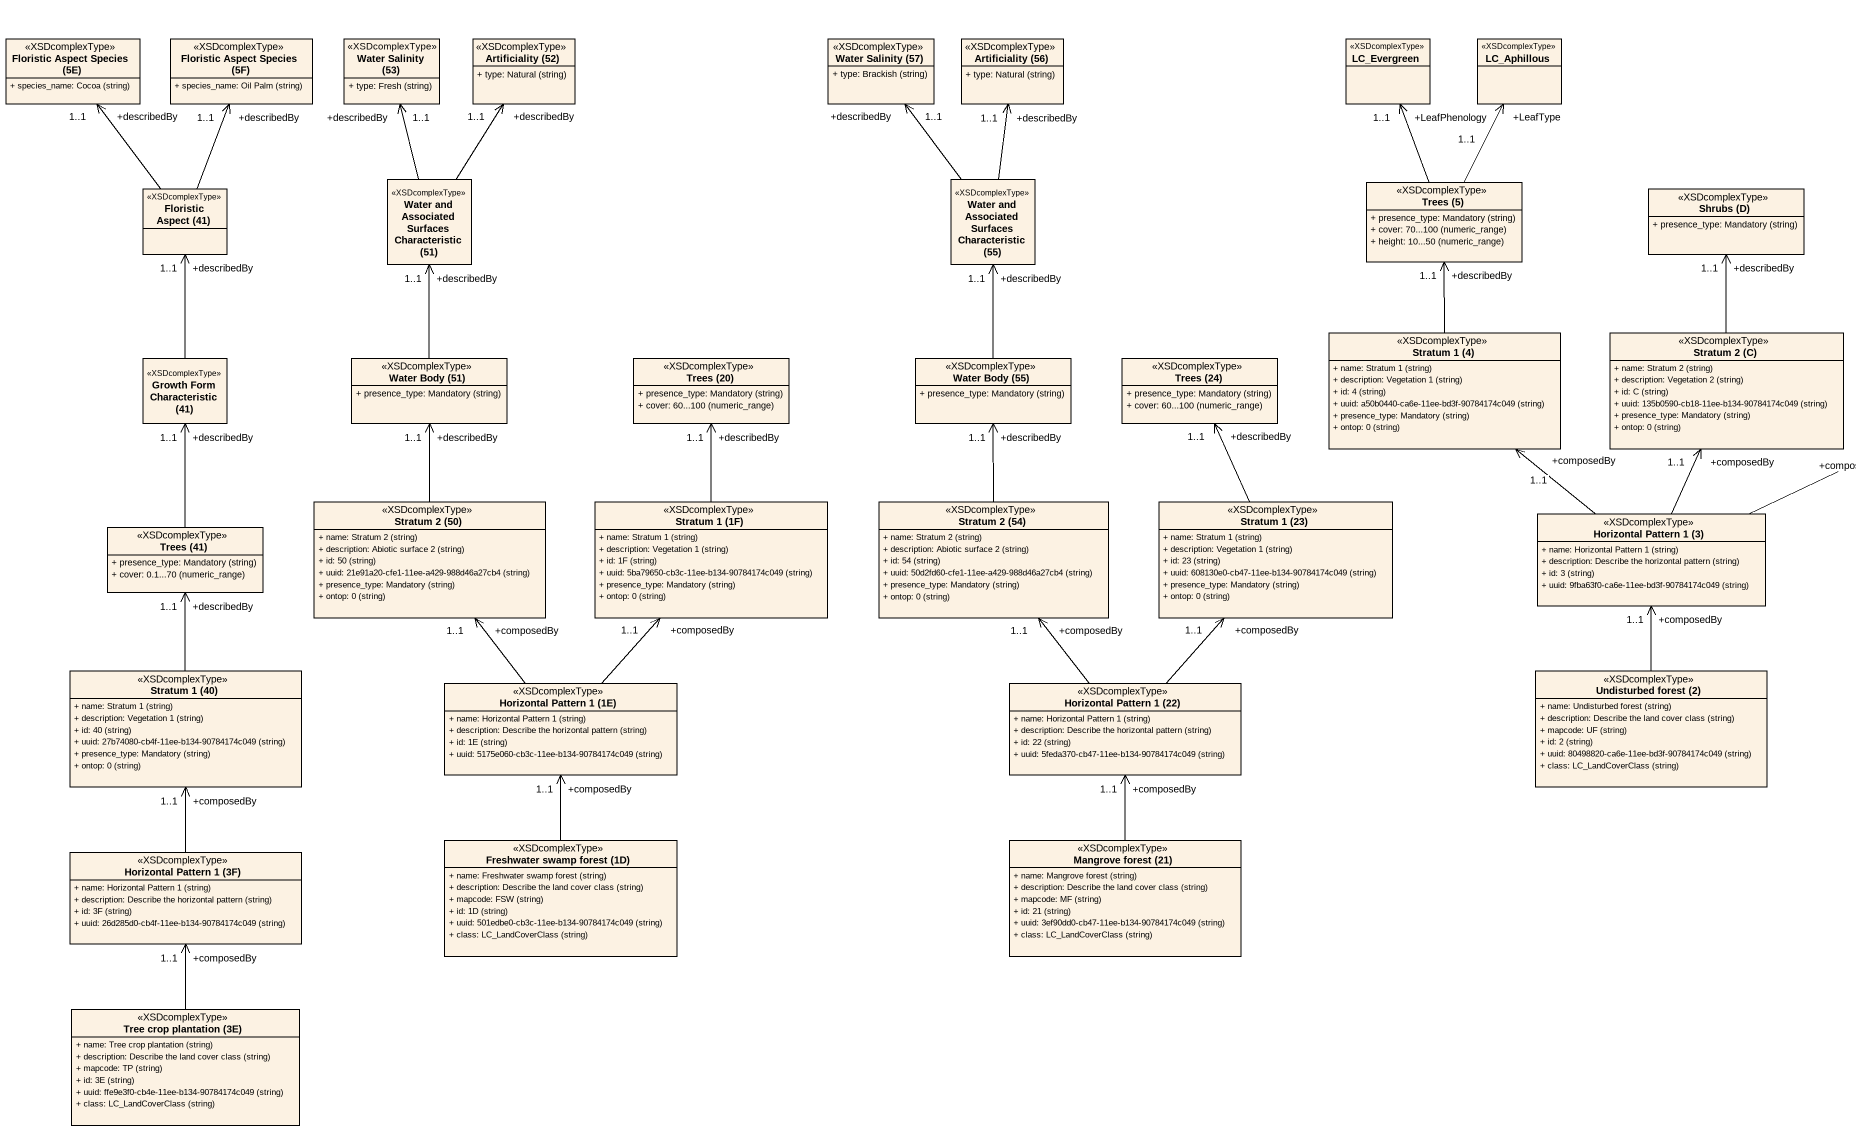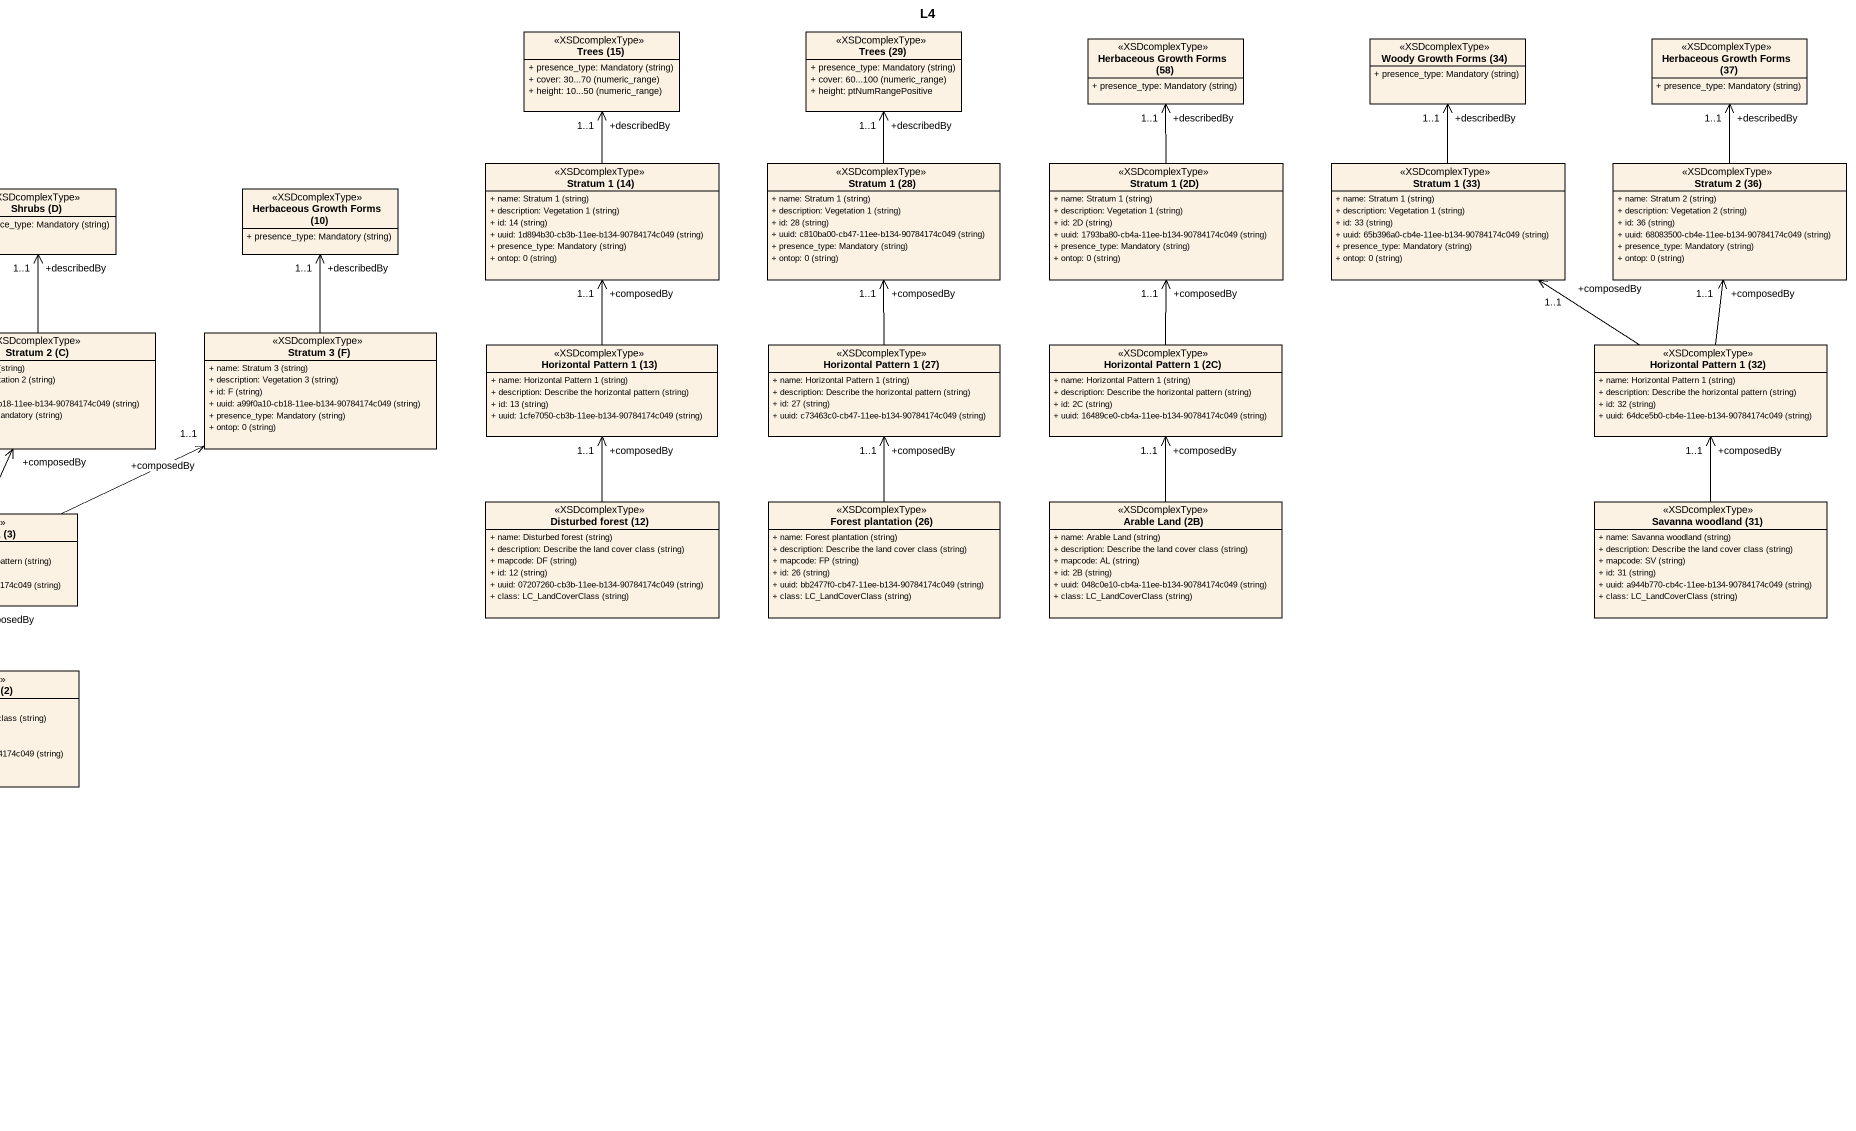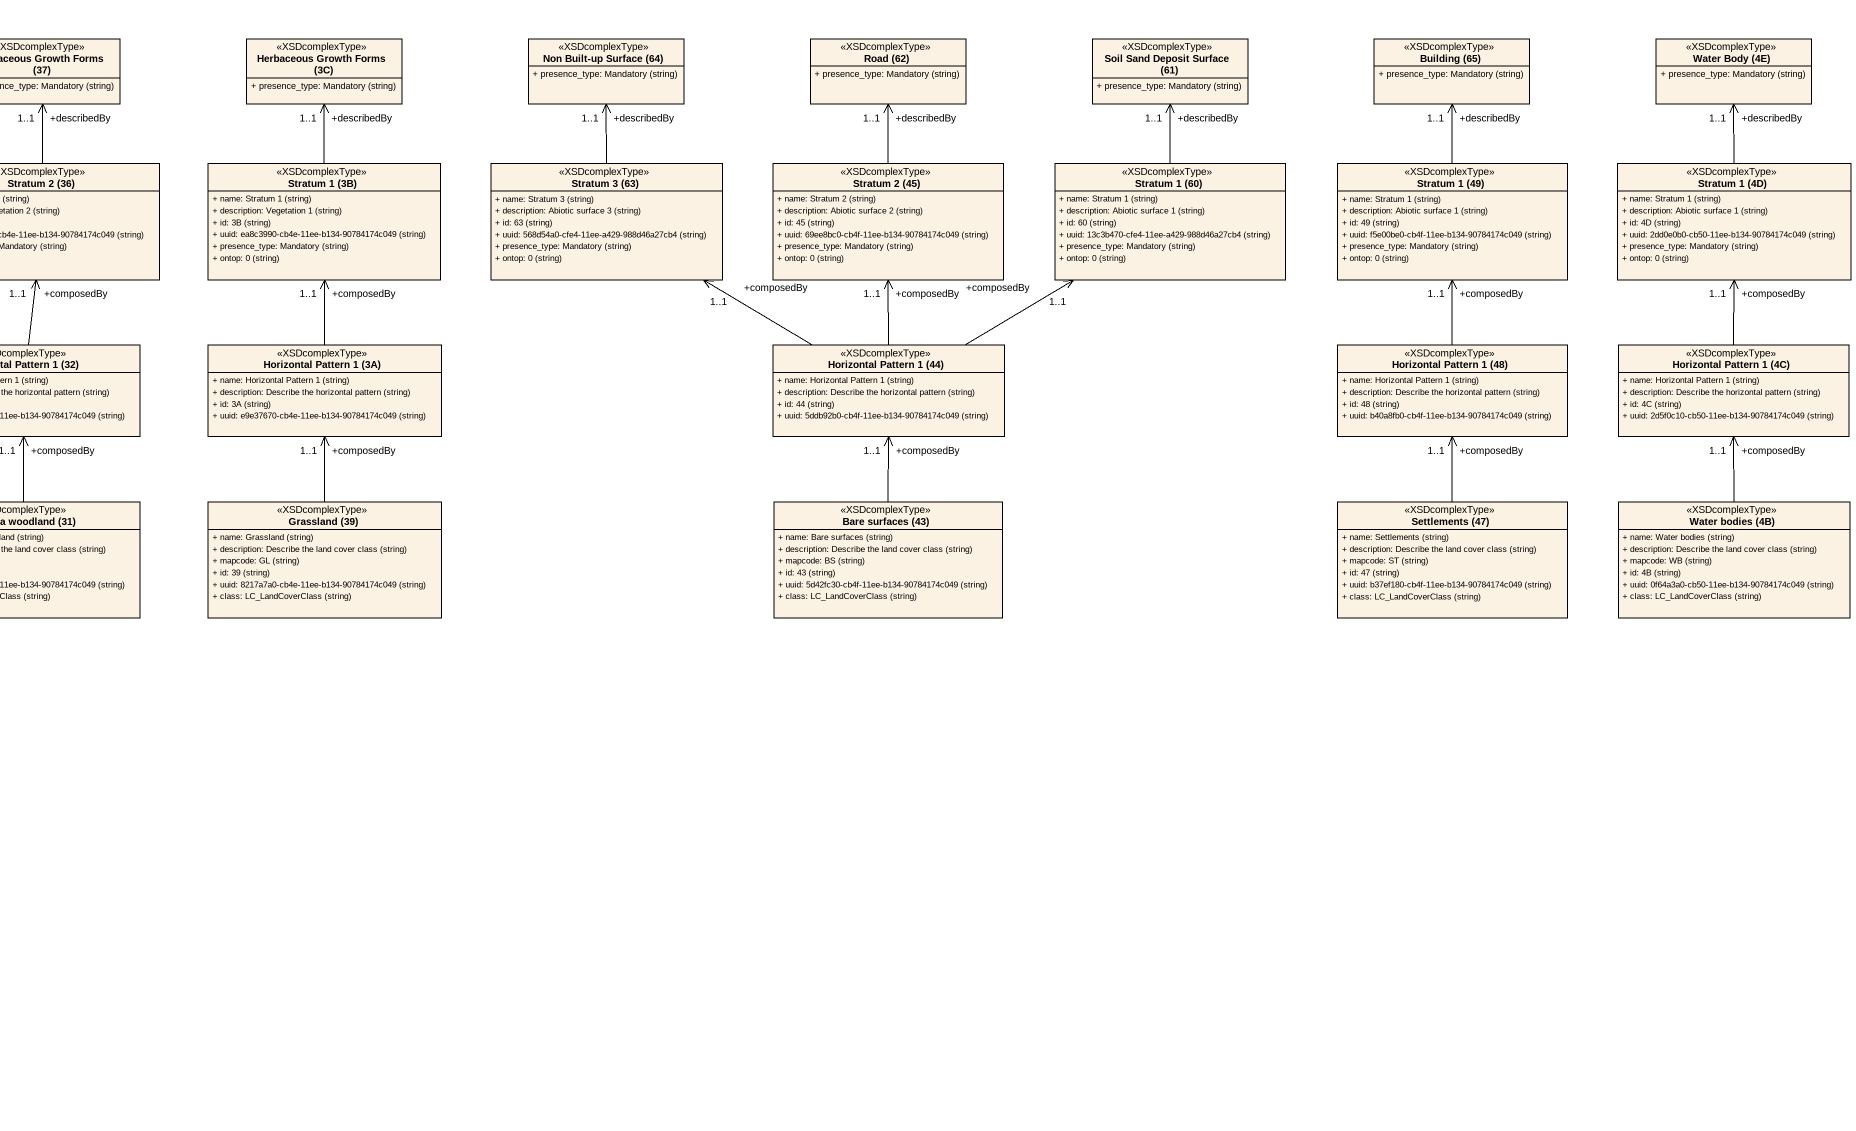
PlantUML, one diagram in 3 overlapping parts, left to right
@startuml
title L4
hide circle
hide empty members
skinparam classAttributeIconSize 0
class "Floristic Aspect Species (5E)" as Floristic_Aspect_Species_5E <<XSDcomplexType>> {
  {field} + species_name: Cocoa (string)
}
class "Floristic Aspect Species (5F)" as Floristic_Aspect_Species_5F <<XSDcomplexType>> {
  {field} + species_name: Oil Palm (string)
}
class "Water Salinity (53)" as Water_Salinity_53 <<XSDcomplexType>> {
  {field} + type: Fresh (string)
}
class "Artificiality (52)" as Artificiality_52 <<XSDcomplexType>> {
  {field} + type: Natural (string)
}
class "Water Salinity (57)" as Water_Salinity_57 <<XSDcomplexType>> {
  {field} + type: Brackish (string)
}
class "Artificiality (56)" as Artificiality_56 <<XSDcomplexType>> {
  {field} + type: Natural (string)
}
class LC_Evergreen <<XSDcomplexType>>
class LC_Aphillous <<XSDcomplexType>>
class "Trees (15)" as Trees_15 <<XSDcomplexType>> {
  {field} + presence_type: Mandatory (string)
  {field} + cover: 30...70 (numeric_range)
  {field} + height: 10...50 (numeric_range)
}
class "Trees (29)" as Trees_29 <<XSDcomplexType>> {
  {field} + presence_type: Mandatory (string)
  {field} + cover: 60...100 (numeric_range)
  + height: ptNumRangePositive
}
class "Herbaceous Growth Forms (58)" as Herbaceous_Growth_Forms_58 <<XSDcomplexType>> {
  {field} + presence_type: Mandatory (string)
}
class "Woody Growth Forms (34)" as Woody_Growth_Forms_34 <<XSDcomplexType>> {
  {field} + presence_type: Mandatory (string)
}
class "Herbaceous Growth Forms (37)" as Herbaceous_Growth_Forms_37 <<XSDcomplexType>> {
  {field} + presence_type: Mandatory (string)
}
class "Herbaceous Growth Forms (3C)" as Herbaceous_Growth_Forms_3C <<XSDcomplexType>> {
  {field} + presence_type: Mandatory (string)
}
class "Non Built-up Surface (64)" as Non_Built_up_Surface_64 <<XSDcomplexType>> {
  {field} + presence_type: Mandatory (string)
}
class "Road (62)" as Road_62 <<XSDcomplexType>> {
  {field} + presence_type: Mandatory (string)
}
class "Soil Sand Deposit Surface (61)" as Soil_Sand_Deposit_Surface_61 <<XSDcomplexType>> {
  {field} + presence_type: Mandatory (string)
}
class "Building (65)" as Building_65 <<XSDcomplexType>> {
  {field} + presence_type: Mandatory (string)
}
class "Water Body (4E)" as Water_Body_4E <<XSDcomplexType>> {
  {field} + presence_type: Mandatory (string)
}
class "Water and Associated Surfaces Characteristic (51)" as Water_and_Associated <<XSDcomplexType>>
class "Water and Associated Surfaces Characteristic (55)" as Water_and_Associated_2 <<XSDcomplexType>>
class "Trees (5)" as Trees_5 <<XSDcomplexType>> {
  {field} + presence_type: Mandatory (string)
  {field} + cover: 70...100 (numeric_range)
  {field} + height: 10...50 (numeric_range)
}
class "Stratum 1 (14)" as Stratum_1_14 <<XSDcomplexType>> {
  {field} + name: Stratum 1 (string)
  {field} + description: Vegetation 1 (string)
  {field} + id: 14 (string)
  {field} + uuid: 1d894b30-cb3b-11ee-b134-90784174c049 (string)
  {field} + presence_type: Mandatory (string)
  {field} + ontop: 0 (string)
}
class "Stratum 1 (28)" as Stratum_1_28 <<XSDcomplexType>> {
  {field} + name: Stratum 1 (string)
  {field} + description: Vegetation 1 (string)
  {field} + id: 28 (string)
  {field} + uuid: c810ba00-cb47-11ee-b134-90784174c049 (string)
  {field} + presence_type: Mandatory (string)
  {field} + ontop: 0 (string)
}
class "Stratum 1 (2D)" as Stratum_1_2D <<XSDcomplexType>> {
  {field} + name: Stratum 1 (string)
  {field} + description: Vegetation 1 (string)
  {field} + id: 2D (string)
  {field} + uuid: 1793ba80-cb4a-11ee-b134-90784174c049 (string)
  {field} + presence_type: Mandatory (string)
  {field} + ontop: 0 (string)
}
class "Stratum 1 (33)" as Stratum_1_33 <<XSDcomplexType>> {
  {field} + name: Stratum 1 (string)
  {field} + description: Vegetation 1 (string)
  {field} + id: 33 (string)
  {field} + uuid: 65b396a0-cb4e-11ee-b134-90784174c049 (string)
  {field} + presence_type: Mandatory (string)
  {field} + ontop: 0 (string)
}
class "Stratum 2 (36)" as Stratum_2_36 <<XSDcomplexType>> {
  {field} + name: Stratum 2 (string)
  {field} + description: Vegetation 2 (string)
  {field} + id: 36 (string)
  {field} + uuid: 68083500-cb4e-11ee-b134-90784174c049 (string)
  {field} + presence_type: Mandatory (string)
  {field} + ontop: 0 (string)
}
class "Stratum 1 (3B)" as Stratum_1_3B <<XSDcomplexType>> {
  {field} + name: Stratum 1 (string)
  {field} + description: Vegetation 1 (string)
  {field} + id: 3B (string)
  {field} + uuid: ea8c3990-cb4e-11ee-b134-90784174c049 (string)
  {field} + presence_type: Mandatory (string)
  {field} + ontop: 0 (string)
}
class "Stratum 3 (63)" as Stratum_3_63 <<XSDcomplexType>> {
  {field} + name: Stratum 3 (string)
  {field} + description: Abiotic surface 3 (string)
  {field} + id: 63 (string)
  {field} + uuid: 568d54a0-cfe4-11ee-a429-988d46a27cb4 (string)
  {field} + presence_type: Mandatory (string)
  {field} + ontop: 0 (string)
}
class "Stratum 2 (45)" as Stratum_2_45 <<XSDcomplexType>> {
  {field} + name: Stratum 2 (string)
  {field} + description: Abiotic surface 2 (string)
  {field} + id: 45 (string)
  {field} + uuid: 69ee8bc0-cb4f-11ee-b134-90784174c049 (string)
  {field} + presence_type: Mandatory (string)
  {field} + ontop: 0 (string)
}
class "Stratum 1 (60)" as Stratum_1_60 <<XSDcomplexType>> {
  {field} + name: Stratum 1 (string)
  {field} + description: Abiotic surface 1 (string)
  {field} + id: 60 (string)
  {field} + uuid: 13c3b470-cfe4-11ee-a429-988d46a27cb4 (string)
  {field} + presence_type: Mandatory (string)
  {field} + ontop: 0 (string)
}
class "Stratum 1 (49)" as Stratum_1_49 <<XSDcomplexType>> {
  {field} + name: Stratum 1 (string)
  {field} + description: Abiotic surface 1 (string)
  {field} + id: 49 (string)
  {field} + uuid: f5e00be0-cb4f-11ee-b134-90784174c049 (string)
  {field} + presence_type: Mandatory (string)
  {field} + ontop: 0 (string)
}
class "Stratum 1 (4D)" as Stratum_1_4D <<XSDcomplexType>> {
  {field} + name: Stratum 1 (string)
  {field} + description: Abiotic surface 1 (string)
  {field} + id: 4D (string)
  {field} + uuid: 2dd0e0b0-cb50-11ee-b134-90784174c049 (string)
  {field} + presence_type: Mandatory (string)
  {field} + ontop: 0 (string)
}
class "Floristic Aspect (41)" as Floristic_Aspect_41 <<XSDcomplexType>>
class "Shrubs (D)" as Shrubs_D <<XSDcomplexType>> {
  {field} + presence_type: Mandatory (string)
}
class "Herbaceous Growth Forms (10)" as Herbaceous_Growth_Forms_10 <<XSDcomplexType>> {
  {field} + presence_type: Mandatory (string)
}
class "Stratum 1 (4)" as Stratum_1_4 <<XSDcomplexType>> {
  {field} + name: Stratum 1 (string)
  {field} + description: Vegetation 1 (string)
  {field} + id: 4 (string)
  {field} + uuid: a50b0440-ca6e-11ee-bd3f-90784174c049 (string)
  {field} + presence_type: Mandatory (string)
  {field} + ontop: 0 (string)
}
class "Stratum 2 (C)" as Stratum_2_C <<XSDcomplexType>> {
  {field} + name: Stratum 2 (string)
  {field} + description: Vegetation 2 (string)
  {field} + id: C (string)
  {field} + uuid: 135b0590-cb18-11ee-b134-90784174c049 (string)
  {field} + presence_type: Mandatory (string)
  {field} + ontop: 0 (string)
}
class "Stratum 3 (F)" as Stratum_3_F <<XSDcomplexType>> {
  {field} + name: Stratum 3 (string)
  {field} + description: Vegetation 3 (string)
  {field} + id: F (string)
  {field} + uuid: a99f0a10-cb18-11ee-b134-90784174c049 (string)
  {field} + presence_type: Mandatory (string)
  {field} + ontop: 0 (string)
}
class "Horizontal Pattern 1 (13)" as Horizontal_Pattern_1_13 <<XSDcomplexType>> {
  {field} + name: Horizontal Pattern 1 (string)
  {field} + description: Describe the horizontal pattern (string)
  {field} + id: 13 (string)
  {field} + uuid: 1cfe7050-cb3b-11ee-b134-90784174c049 (string)
}
class "Horizontal Pattern 1 (27)" as Horizontal_Pattern_1_27 <<XSDcomplexType>> {
  {field} + name: Horizontal Pattern 1 (string)
  {field} + description: Describe the horizontal pattern (string)
  {field} + id: 27 (string)
  {field} + uuid: c73463c0-cb47-11ee-b134-90784174c049 (string)
}
class "Horizontal Pattern 1 (2C)" as Horizontal_Pattern_1_2C <<XSDcomplexType>> {
  {field} + name: Horizontal Pattern 1 (string)
  {field} + description: Describe the horizontal pattern (string)
  {field} + id: 2C (string)
  {field} + uuid: 16489ce0-cb4a-11ee-b134-90784174c049 (string)
}
class "Horizontal Pattern 1 (32)" as Horizontal_Pattern_1_32 <<XSDcomplexType>> {
  {field} + name: Horizontal Pattern 1 (string)
  {field} + description: Describe the horizontal pattern (string)
  {field} + id: 32 (string)
  {field} + uuid: 64dce5b0-cb4e-11ee-b134-90784174c049 (string)
}
class "Horizontal Pattern 1 (3A)" as Horizontal_Pattern_1_3A <<XSDcomplexType>> {
  {field} + name: Horizontal Pattern 1 (string)
  {field} + description: Describe the horizontal pattern (string)
  {field} + id: 3A (string)
  {field} + uuid: e9e37670-cb4e-11ee-b134-90784174c049 (string)
}
class "Horizontal Pattern 1 (44)" as Horizontal_Pattern_1_44 <<XSDcomplexType>> {
  {field} + name: Horizontal Pattern 1 (string)
  {field} + description: Describe the horizontal pattern (string)
  {field} + id: 44 (string)
  {field} + uuid: 5ddb92b0-cb4f-11ee-b134-90784174c049 (string)
}
class "Horizontal Pattern 1 (48)" as Horizontal_Pattern_1_48 <<XSDcomplexType>> {
  {field} + name: Horizontal Pattern 1 (string)
  {field} + description: Describe the horizontal pattern (string)
  {field} + id: 48 (string)
  {field} + uuid: b40a8fb0-cb4f-11ee-b134-90784174c049 (string)
}
class "Horizontal Pattern 1 (4C)" as Horizontal_Pattern_1_4C <<XSDcomplexType>> {
  {field} + name: Horizontal Pattern 1 (string)
  {field} + description: Describe the horizontal pattern (string)
  {field} + id: 4C (string)
  {field} + uuid: 2d5f0c10-cb50-11ee-b134-90784174c049 (string)
}
class "Growth Form Characteristic (41)" as Growth_Form_Characteristic <<XSDcomplexType>>
class "Water Body (51)" as Water_Body_51 <<XSDcomplexType>> {
  {field} + presence_type: Mandatory (string)
}
class "Trees (20)" as Trees_20 <<XSDcomplexType>> {
  {field} + presence_type: Mandatory (string)
  {field} + cover: 60...100 (numeric_range)
}
class "Water Body (55)" as Water_Body_55 <<XSDcomplexType>> {
  {field} + presence_type: Mandatory (string)
}
class "Trees (24)" as Trees_24 <<XSDcomplexType>> {
  {field} + presence_type: Mandatory (string)
  {field} + cover: 60...100 (numeric_range)
}
class "Stratum 2 (50)" as Stratum_2_50 <<XSDcomplexType>> {
  {field} + name: Stratum 2 (string)
  {field} + description: Abiotic surface 2 (string)
  {field} + id: 50 (string)
  {field} + uuid: 21e91a20-cfe1-11ee-a429-988d46a27cb4 (string)
  {field} + presence_type: Mandatory (string)
  {field} + ontop: 0 (string)
}
class "Stratum 1 (1F)" as Stratum_1_1F <<XSDcomplexType>> {
  {field} + name: Stratum 1 (string)
  {field} + description: Vegetation 1 (string)
  {field} + id: 1F (string)
  {field} + uuid: 5ba79650-cb3c-11ee-b134-90784174c049 (string)
  {field} + presence_type: Mandatory (string)
  {field} + ontop: 0 (string)
}
class "Stratum 2 (54)" as Stratum_2_54 <<XSDcomplexType>> {
  {field} + name: Stratum 2 (string)
  {field} + description: Abiotic surface 2 (string)
  {field} + id: 54 (string)
  {field} + uuid: 50d2fd60-cfe1-11ee-a429-988d46a27cb4 (string)
  {field} + presence_type: Mandatory (string)
  {field} + ontop: 0 (string)
}
class "Stratum 1 (23)" as Stratum_1_23 <<XSDcomplexType>> {
  {field} + name: Stratum 1 (string)
  {field} + description: Vegetation 1 (string)
  {field} + id: 23 (string)
  {field} + uuid: 608130e0-cb47-11ee-b134-90784174c049 (string)
  {field} + presence_type: Mandatory (string)
  {field} + ontop: 0 (string)
}
class "Horizontal Pattern 1 (3)" as Horizontal_Pattern_1_3 <<XSDcomplexType>> {
  {field} + name: Horizontal Pattern 1 (string)
  {field} + description: Describe the horizontal pattern (string)
  {field} + id: 3 (string)
  {field} + uuid: 9fba63f0-ca6e-11ee-bd3f-90784174c049 (string)
}
class "Disturbed forest (12)" as Disturbed_forest_12 <<XSDcomplexType>> {
  {field} + name: Disturbed forest (string)
  {field} + description: Describe the land cover class (string)
  {field} + mapcode: DF (string)
  {field} + id: 12 (string)
  {field} + uuid: 07207260-cb3b-11ee-b134-90784174c049 (string)
  {field} + class: LC_LandCoverClass (string)
}
class "Forest plantation (26)" as Forest_plantation_26 <<XSDcomplexType>> {
  {field} + name: Forest plantation (string)
  {field} + description: Describe the land cover class (string)
  {field} + mapcode: FP (string)
  {field} + id: 26 (string)
  {field} + uuid: bb2477f0-cb47-11ee-b134-90784174c049 (string)
  {field} + class: LC_LandCoverClass (string)
}
class "Arable Land (2B)" as Arable_Land_2B <<XSDcomplexType>> {
  {field} + name: Arable Land (string)
  {field} + description: Describe the land cover class (string)
  {field} + mapcode: AL (string)
  {field} + id: 2B (string)
  {field} + uuid: 048c0e10-cb4a-11ee-b134-90784174c049 (string)
  {field} + class: LC_LandCoverClass (string)
}
class "Savanna woodland (31)" as Savanna_woodland_31 <<XSDcomplexType>> {
  {field} + name: Savanna woodland (string)
  {field} + description: Describe the land cover class (string)
  {field} + mapcode: SV (string)
  {field} + id: 31 (string)
  {field} + uuid: a944b770-cb4c-11ee-b134-90784174c049 (string)
  {field} + class: LC_LandCoverClass (string)
}
class "Grassland (39)" as Grassland_39 <<XSDcomplexType>> {
  {field} + name: Grassland (string)
  {field} + description: Describe the land cover class (string)
  {field} + mapcode: GL (string)
  {field} + id: 39 (string)
  {field} + uuid: 8217a7a0-cb4e-11ee-b134-90784174c049 (string)
  {field} + class: LC_LandCoverClass (string)
}
class "Bare surfaces (43)" as Bare_surfaces_43 <<XSDcomplexType>> {
  {field} + name: Bare surfaces (string)
  {field} + description: Describe the land cover class (string)
  {field} + mapcode: BS (string)
  {field} + id: 43 (string)
  {field} + uuid: 5d42fc30-cb4f-11ee-b134-90784174c049 (string)
  {field} + class: LC_LandCoverClass (string)
}
class "Settlements (47)" as Settlements_47 <<XSDcomplexType>> {
  {field} + name: Settlements (string)
  {field} + description: Describe the land cover class (string)
  {field} + mapcode: ST (string)
  {field} + id: 47 (string)
  {field} + uuid: b37ef180-cb4f-11ee-b134-90784174c049 (string)
  {field} + class: LC_LandCoverClass (string)
}
class "Water bodies (4B)" as Water_bodies_4B <<XSDcomplexType>> {
  {field} + name: Water bodies (string)
  {field} + description: Describe the land cover class (string)
  {field} + mapcode: WB (string)
  {field} + id: 4B (string)
  {field} + uuid: 0f64a3a0-cb50-11ee-b134-90784174c049 (string)
  {field} + class: LC_LandCoverClass (string)
}
class "Trees (41)" as Trees_41 <<XSDcomplexType>> {
  {field} + presence_type: Mandatory (string)
  {field} + cover: 0.1...70 (numeric_range)
}
class "Stratum 1 (40)" as Stratum_1_40 <<XSDcomplexType>> {
  {field} + name: Stratum 1 (string)
  {field} + description: Vegetation 1 (string)
  {field} + id: 40 (string)
  {field} + uuid: 27b74080-cb4f-11ee-b134-90784174c049 (string)
  {field} + presence_type: Mandatory (string)
  {field} + ontop: 0 (string)
}
class "Horizontal Pattern 1 (1E)" as Horizontal_Pattern_1_1E <<XSDcomplexType>> {
  {field} + name: Horizontal Pattern 1 (string)
  {field} + description: Describe the horizontal pattern (string)
  {field} + id: 1E (string)
  {field} + uuid: 5175e060-cb3c-11ee-b134-90784174c049 (string)
}
class "Horizontal Pattern 1 (22)" as Horizontal_Pattern_1_22 <<XSDcomplexType>> {
  {field} + name: Horizontal Pattern 1 (string)
  {field} + description: Describe the horizontal pattern (string)
  {field} + id: 22 (string)
  {field} + uuid: 5feda370-cb47-11ee-b134-90784174c049 (string)
}
class "Undisturbed forest (2)" as Undisturbed_forest_2 <<XSDcomplexType>> {
  {field} + name: Undisturbed forest (string)
  {field} + description: Describe the land cover class (string)
  {field} + mapcode: UF (string)
  {field} + id: 2 (string)
  {field} + uuid: 80498820-ca6e-11ee-bd3f-90784174c049 (string)
  {field} + class: LC_LandCoverClass (string)
}
class "Horizontal Pattern 1 (3F)" as Horizontal_Pattern_1_3F <<XSDcomplexType>> {
  {field} + name: Horizontal Pattern 1 (string)
  {field} + description: Describe the horizontal pattern (string)
  {field} + id: 3F (string)
  {field} + uuid: 26d285d0-cb4f-11ee-b134-90784174c049 (string)
}
class "Freshwater swamp forest (1D)" as Freshwater_swamp_forest_1D <<XSDcomplexType>> {
  {field} + name: Freshwater swamp forest (string)
  {field} + description: Describe the land cover class (string)
  {field} + mapcode: FSW (string)
  {field} + id: 1D (string)
  {field} + uuid: 501edbe0-cb3c-11ee-b134-90784174c049 (string)
  {field} + class: LC_LandCoverClass (string)
}
class "Mangrove forest (21)" as Mangrove_forest_21 <<XSDcomplexType>> {
  {field} + name: Mangrove forest (string)
  {field} + description: Describe the land cover class (string)
  {field} + mapcode: MF (string)
  {field} + id: 21 (string)
  {field} + uuid: 3ef90dd0-cb47-11ee-b134-90784174c049 (string)
  {field} + class: LC_LandCoverClass (string)
}
class "Tree crop plantation (3E)" as Tree_crop_plantation_3E <<XSDcomplexType>> {
  {field} + name: Tree crop plantation (string)
  {field} + description: Describe the land cover class (string)
  {field} + mapcode: TP (string)
  {field} + id: 3E (string)
  {field} + uuid: ffe9e3f0-cb4e-11ee-b134-90784174c049 (string)
  {field} + class: LC_LandCoverClass (string)
}
Water_and_Associated -up-> "+describedBy\n1..1" Water_Salinity_53
Water_and_Associated -up-> "+describedBy\n1..1" Artificiality_52
Water_and_Associated_2 -up-> "+describedBy\n1..1" Water_Salinity_57
Water_and_Associated_2 -up-> "+describedBy\n1..1" Artificiality_56
Trees_5 -up-> "+LeafPhenology\n1..1" LC_Evergreen
Trees_5 -up-> "+LeafType\n1..1" LC_Aphillous
Stratum_1_14 -up-> "+describedBy\n1..1" Trees_15
Stratum_1_28 -up-> "+describedBy\n1..1" Trees_29
Stratum_1_2D -up-> "+describedBy\n1..1" Herbaceous_Growth_Forms_58
Stratum_1_33 -up-> "+describedBy\n1..1" Woody_Growth_Forms_34
Stratum_2_36 -up-> "+describedBy\n1..1" Herbaceous_Growth_Forms_37
Stratum_1_3B -up-> "+describedBy\n1..1" Herbaceous_Growth_Forms_3C
Stratum_3_63 -up-> "+describedBy\n1..1" Non_Built_up_Surface_64
Stratum_2_45 -up-> "+describedBy\n1..1" Road_62
Stratum_1_60 -up-> "+describedBy\n1..1" Soil_Sand_Deposit_Surface_61
Stratum_1_49 -up-> "+describedBy\n1..1" Building_65
Stratum_1_4D -up-> "+describedBy\n1..1" Water_Body_4E
Floristic_Aspect_41 -up-> "+describedBy\n1..1" Floristic_Aspect_Species_5E
Floristic_Aspect_41 -up-> "+describedBy\n1..1" Floristic_Aspect_Species_5F
Stratum_1_4 -up-> "+describedBy\n1..1" Trees_5
Stratum_2_C -up-> "+describedBy\n1..1" Shrubs_D
Stratum_3_F -up-> "+describedBy\n1..1" Herbaceous_Growth_Forms_10
Horizontal_Pattern_1_13 -up-> "+composedBy\n1..1" Stratum_1_14
Horizontal_Pattern_1_27 -up-> "+composedBy\n1..1" Stratum_1_28
Horizontal_Pattern_1_2C -up-> "+composedBy\n1..1" Stratum_1_2D
Horizontal_Pattern_1_32 -up-> "+composedBy\n1..1" Stratum_1_33
Horizontal_Pattern_1_32 -up-> "+composedBy\n1..1" Stratum_2_36
Horizontal_Pattern_1_3A -up-> "+composedBy\n1..1" Stratum_1_3B
Horizontal_Pattern_1_44 -up-> "+composedBy\n1..1" Stratum_3_63
Horizontal_Pattern_1_44 -up-> "+composedBy\n1..1" Stratum_2_45
Horizontal_Pattern_1_44 -up-> "+composedBy\n1..1" Stratum_1_60
Horizontal_Pattern_1_48 -up-> "+composedBy\n1..1" Stratum_1_49
Horizontal_Pattern_1_4C -up-> "+composedBy\n1..1" Stratum_1_4D
Growth_Form_Characteristic -up-> "+describedBy\n1..1" Floristic_Aspect_41
Water_Body_51 -up-> "+describedBy\n1..1" Water_and_Associated
Water_Body_55 -up-> "+describedBy\n1..1" Water_and_Associated_2
Stratum_2_50 -up-> "+describedBy\n1..1" Water_Body_51
Stratum_1_1F -up-> "+describedBy\n1..1" Trees_20
Stratum_2_54 -up-> "+describedBy\n1..1" Water_Body_55
Stratum_1_23 -up-> "+describedBy\n1..1" Trees_24
Horizontal_Pattern_1_3 -up-> "+composedBy\n1..1" Stratum_1_4
Horizontal_Pattern_1_3 -up-> "+composedBy\n1..1" Stratum_2_C
Horizontal_Pattern_1_3 -right-> "+composedBy\n1..1" Stratum_3_F
Disturbed_forest_12 -up-> "+composedBy\n1..1" Horizontal_Pattern_1_13
Forest_plantation_26 -up-> "+composedBy\n1..1" Horizontal_Pattern_1_27
Arable_Land_2B -up-> "+composedBy\n1..1" Horizontal_Pattern_1_2C
Savanna_woodland_31 -up-> "+composedBy\n1..1" Horizontal_Pattern_1_32
Grassland_39 -up-> "+composedBy\n1..1" Horizontal_Pattern_1_3A
Bare_surfaces_43 -up-> "+composedBy\n1..1" Horizontal_Pattern_1_44
Settlements_47 -up-> "+composedBy\n1..1" Horizontal_Pattern_1_48
Water_bodies_4B -up-> "+composedBy\n1..1" Horizontal_Pattern_1_4C
Trees_41 -up-> "+describedBy\n1..1" Growth_Form_Characteristic
Stratum_1_40 -up-> "+describedBy\n1..1" Trees_41
Horizontal_Pattern_1_1E -up-> "+composedBy\n1..1" Stratum_2_50
Horizontal_Pattern_1_1E -up-> "+composedBy\n1..1" Stratum_1_1F
Horizontal_Pattern_1_22 -up-> "+composedBy\n1..1" Stratum_2_54
Horizontal_Pattern_1_22 -up-> "+composedBy\n1..1" Stratum_1_23
Undisturbed_forest_2 -up-> "+composedBy\n1..1" Horizontal_Pattern_1_3
Horizontal_Pattern_1_3F -up-> "+composedBy\n1..1" Stratum_1_40
Freshwater_swamp_forest_1D -up-> "+composedBy\n1..1" Horizontal_Pattern_1_1E
Mangrove_forest_21 -up-> "+composedBy\n1..1" Horizontal_Pattern_1_22
Tree_crop_plantation_3E -up-> "+composedBy\n1..1" Horizontal_Pattern_1_3F
@enduml
